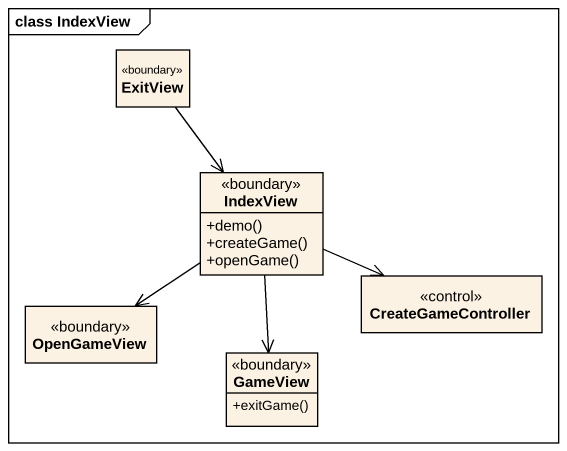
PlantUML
@startuml
mainframe class IndexView
hide circle
hide empty members
skinparam classAttributeIconSize 0
class ExitView <<boundary>>
class IndexView <<boundary>> {
  +demo()
  +createGame()
  +openGame()
}
class OpenGameView <<boundary>>
class CreateGameController <<control>>
class GameView <<boundary>> {
  +exitGame()
}
ExitView --> IndexView
IndexView -- OpenGameView
IndexView --> OpenGameView
IndexView -right- CreateGameController
IndexView -right-> CreateGameController
IndexView -- GameView
IndexView -- GameView
IndexView --> GameView
IndexView --> GameView
@enduml
